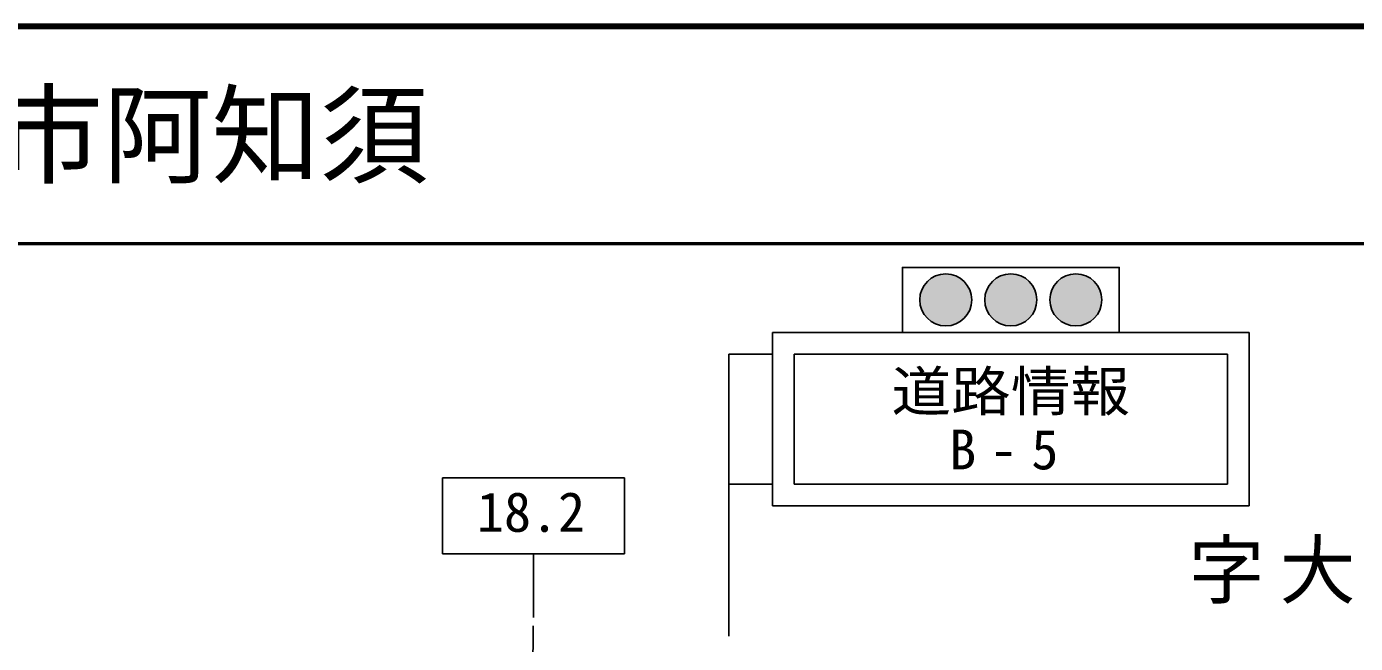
# Model space of a CAD drawing. Units: millimetres, scale not verified. Extents: x 40000 to 680000, y 20000 to 380000.
# Drawn here: x 416492 to 477794, y 351555 to 380000 of the extents above; entities that cross this region are included whole.
import ezdxf
from ezdxf.enums import TextEntityAlignment as Align

# ---------------------------------------------------------------- set-up
doc = ezdxf.new("R2010")
doc.units = ezdxf.units.MM
doc.header["$LTSCALE"] = 1000
doc.layers.add('M-BMK-HTXT', color=7, linetype='Continuous')
doc.layers.add('M-TTL-TXT', color=7, linetype='Continuous')
for name, color, linetype, lineweight in [('M-STR-STRC', 7, 'Continuous', 25), ('M-TTL', 2, 'Continuous', 140), ('M-TTL-LINE', 7, 'Continuous', 50)]:
    doc.layers.add(name, color=color, linetype=linetype, lineweight=lineweight)
doc.styles.add('ＭＳ ゴシック', font='')
doc.styles.get('ＭＳ ゴシック').set_extended_font_data('MS Gothic')

msp = doc.modelspace()

# ---------------------------------------------------------------- hatches: boundary and pattern name
at = {"layer": 'M-STR-STRC'}
for points in [[(460096, 367396, 0.41421), (458896, 368596, 0.41421), (457696, 367396, 1)], [(463096, 367396, 0.41421), (461896, 368596, 0.41421), (460696, 367396, 1)], [(466096, 367396, 0.41421), (464896, 368596, 0.41421), (463696, 367396, 1)]]:
    msp.add_hatch(color=256, dxfattribs=at).paths.add_polyline_path(points)

# ---------------------------------------------------------------- linework, layer by layer
for p, q in [((450896, 365896), (472896, 365896)), ((450896, 365896), (450896, 357896)), ((466896, 365896), (456896, 365896)), ((472896, 365896), (472896, 357896)), ((450896, 364896), (448896, 364896)), ((448896, 364896), (448896, 351896)), ((471896, 364896), (451896, 364896)), ((451896, 364896), (451896, 358896)), ((471896, 358896), (471896, 364896)), ((435683, 359189), (444083, 359189)), ((435683, 355689), (435683, 359189)), ((444083, 359189), (444083, 355689)), ((450896, 358896), (448896, 358896)), ((451896, 358896), (471896, 358896)), ((472896, 357896), (450896, 357896)), ((458896, 357896), (459896, 357896)), ((444083, 355689), (435683, 355689)), ((439883, 355689), (439883, 352757)), ((439757, 314474), (439859, 352369))]:
    msp.add_line(p, q, dxfattribs=at)
msp.add_lwpolyline([(456896, 365896), (456896, 368896), (466896, 368896), (466896, 365896)], dxfattribs=at)
for points in [[(460096, 367396, 0.41421), (458896, 368596, 0.41421), (457696, 367396, 1)], [(463096, 367396, 0.41421), (461896, 368596, 0.41421), (460696, 367396, 1)], [(466096, 367396, 0.41421), (464896, 368596, 0.41421), (463696, 367396, 1)]]:
    msp.add_lwpolyline(points, format="xyb", close=True, dxfattribs=at)
for centre in [(458896, 367396), (461896, 367396), (464896, 367396)]:
    msp.add_circle(centre, 1200, dxfattribs=at)
at = {"layer": 'M-TTL'}
msp.add_line((680000, 380000), (40000, 380000), dxfattribs=at)
at = {"layer": 'M-TTL-LINE'}
msp.add_line((40000, 370000), (680000, 370000), dxfattribs=at)

# ---------------------------------------------------------------- texts
at = {"layer": 'M-BMK-HTXT', "insert": (478499, 353384), "char_height": 2566, "attachment_point": 8, "style": 'ＭＳ ゴシック'}
msp.add_mtext('\\T1.2;字大平山', dxfattribs=at)
at = {"layer": 'M-STR-STRC', "style": 'ＭＳ ゴシック', "width": 1.1}
msp.add_text('道路情報', height=1833, dxfattribs=at).set_placement((461896, 363184), align=Align.MIDDLE_CENTER)
at = {"layer": 'M-STR-STRC', "style": 'ＭＳ ゴシック'}
msp.add_text('18.2', height=1833, dxfattribs=at).set_placement((437270, 356153), align=Align.BOTTOM_LEFT)
at = {"layer": 'M-STR-STRC', "insert": (461896, 360484), "char_height": 1833, "attachment_point": 5, "style": 'ＭＳ ゴシック'}
msp.add_mtext('\\T1.52;B-5', dxfattribs=at)
at = {"layer": 'M-TTL-TXT', "style": 'ＭＳ ゴシック'}
msp.add_text('山口市阿知須', height=3666, dxfattribs=at).set_placement((405024, 375000), align=Align.MIDDLE_LEFT)

doc.saveas('drawing.dxf')
